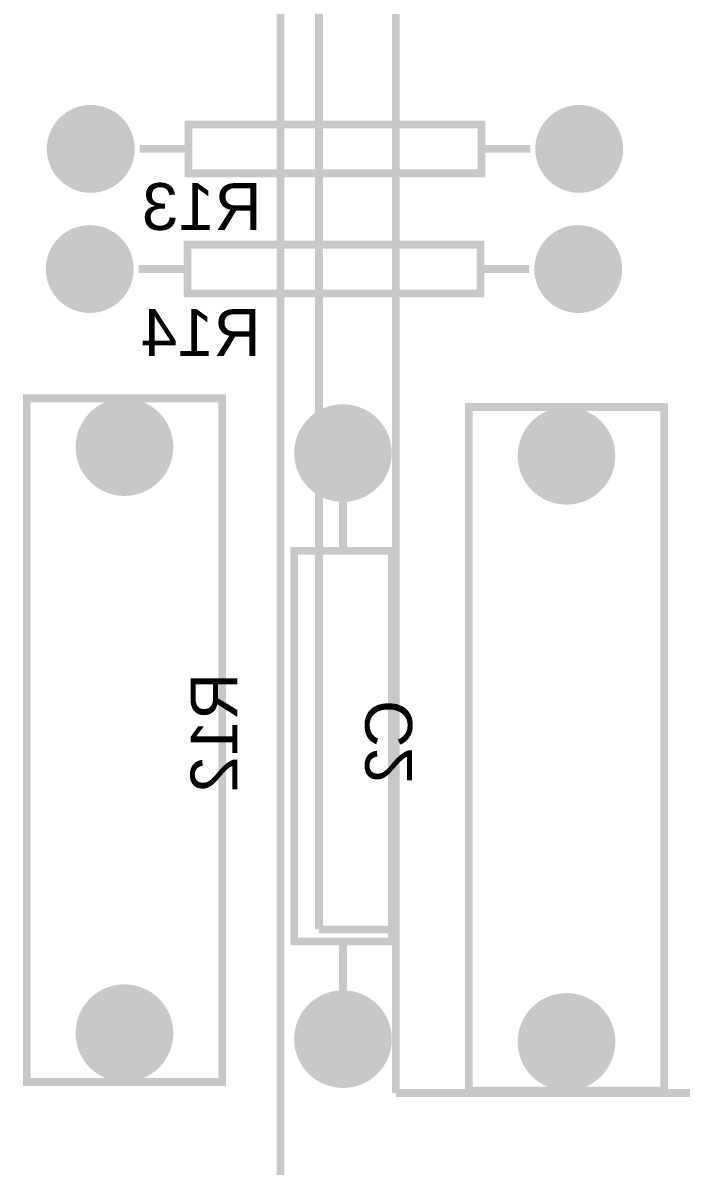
# Model space of a CAD drawing. Header units: inches. Extents: x 15 to 148, y 10 to 111.
# Drawn here: x 134.16 to 135.676, y 98.204 to 100.837 of the extents above; entities that cross this region are included whole.
import ezdxf

# ---------------------------------------------------------------- set-up
doc = ezdxf.new("R2010")
doc.units = ezdxf.units.IN
doc.header["$MEASUREMENT"] = 0
doc.layers.add('BLK_12AWG', color=7, linetype='Continuous')

# ---------------------------------------------------------------- blocks, each defined once
blk = doc.blocks.new('EPAD')
at = {"const_width": 0.5}
blk.add_lwpolyline([(-0.25, 0, 1), (0.25, 0, 1)], format="xyb", close=True, dxfattribs=at)
blk = doc.blocks.new('CEGHSD')
at = {"const_width": 0.008}
for points in [[(133.1481, 99.5533), (133.1481, 102.3092)], [(133.1481, 99.5533), (133.1481, 102.3092)], [(133.1481, 99.5533), (133.1481, 102.3092)], [(133.2662, 101.9844), (133.2662, 99.8781)], [(133.2662, 101.9844), (133.2662, 99.8781)], [(133.2662, 101.9844), (133.2662, 99.8781)], [(133.1875, 100.0455), (133.1875, 101.8171)], [(133.1875, 100.0455), (133.1875, 101.8171)], [(133.1875, 100.0455), (133.1875, 101.8171)], [(133.0539, 100.8196), (133.3539, 100.8196), (133.3539, 100.8696), (133.0539, 100.8696), (133.0539, 100.8196)], [(133.0539, 100.8196), (133.3539, 100.8196), (133.3539, 100.8696), (133.0539, 100.8696), (133.0539, 100.8196)], [(133.0539, 100.8196), (133.3539, 100.8196), (133.3539, 100.8696), (133.0539, 100.8696), (133.0539, 100.8196)], [(133.0539, 100.8446), (133.0039, 100.8446)], [(133.0539, 100.8446), (133.0039, 100.8446)], [(133.0539, 100.8446), (133.0039, 100.8446)], [(133.4039, 100.8446), (133.3539, 100.8446)], [(133.4039, 100.8446), (133.3539, 100.8446)], [(133.4039, 100.8446), (133.3539, 100.8446)], [(133.0529, 100.6966), (133.3529, 100.6966), (133.3529, 100.7466), (133.0529, 100.7466), (133.0529, 100.6966)], [(133.0529, 100.6966), (133.3529, 100.6966), (133.3529, 100.7466), (133.0529, 100.7466), (133.0529, 100.6966)], [(133.0529, 100.6966), (133.3529, 100.6966), (133.3529, 100.7466), (133.0529, 100.7466), (133.0529, 100.6966)], [(133.0029, 100.7216), (133.0529, 100.7216)], [(133.0029, 100.7216), (133.0529, 100.7216)], [(133.0029, 100.7216), (133.0529, 100.7216)], [(133.3529, 100.7216), (133.4029, 100.7216)], [(133.3529, 100.7216), (133.4029, 100.7216)], [(133.3529, 100.7216), (133.4029, 100.7216)], [(132.8884, 99.8893), (133.0884, 99.8893), (133.0884, 100.5893), (132.8884, 100.5893), (132.8884, 99.8893)], [(132.8884, 99.8893), (133.0884, 99.8893), (133.0884, 100.5893), (132.8884, 100.5893), (132.8884, 99.8893)], [(132.8884, 99.8893), (133.0884, 99.8893), (133.0884, 100.5893), (132.8884, 100.5893), (132.8884, 99.8893)], [(133.3409, 99.8804), (133.5409, 99.8804), (133.5409, 100.5804), (133.3409, 100.5804), (133.3409, 99.8804)], [(133.3409, 99.8804), (133.5409, 99.8804), (133.5409, 100.5804), (133.3409, 100.5804), (133.3409, 99.8804)], [(133.3409, 99.8804), (133.5409, 99.8804), (133.5409, 100.5804), (133.3409, 100.5804), (133.3409, 99.8804)], [(133.2121, 100.4332), (133.2121, 100.4832)], [(133.2121, 100.4332), (133.2121, 100.4832)], [(133.2121, 100.4332), (133.2121, 100.4832)], [(133.1621, 100.0332), (133.2621, 100.0332), (133.2621, 100.4332), (133.1621, 100.4332), (133.1621, 100.0332)], [(133.1621, 100.0332), (133.2621, 100.0332), (133.2621, 100.4332), (133.1621, 100.4332), (133.1621, 100.0332)], [(133.1621, 100.0332), (133.2621, 100.0332), (133.2621, 100.4332), (133.1621, 100.4332), (133.1621, 100.0332)], [(133.2662, 100.0455), (133.1875, 100.0455)], [(133.2662, 100.0455), (133.1875, 100.0455)], [(133.2662, 100.0455), (133.1875, 100.0455)], [(133.2121, 99.9832), (133.2121, 100.0332)], [(133.2121, 99.9832), (133.2121, 100.0332)], [(133.2121, 99.9832), (133.2121, 100.0332)], [(136.6914, 99.8781), (133.2662, 99.8781)], [(136.6914, 99.8781), (133.2662, 99.8781)], [(136.6914, 99.8781), (133.2662, 99.8781)]]:
    blk.add_lwpolyline(points, dxfattribs=at)
for p, xscale, yscale in [((132.9539, 100.8446), 0.09, 0.09), ((133.4539, 100.8446), 0.09, 0.09), ((132.9529, 100.7216), 0.09, 0.09), ((133.4529, 100.7216), 0.09, 0.09), ((132.9884, 100.5393), 0.1, 0.1), ((133.2121, 100.5332), 0.1, 0.1), ((133.4409, 100.5304), 0.1, 0.1), ((132.9884, 99.9393), 0.1, 0.1), ((133.2121, 99.9332), 0.1, 0.1), ((133.4409, 99.9304), 0.1, 0.1)]:
    blk.add_blockref('EPAD', p, dxfattribs=dict(xscale=xscale, yscale=yscale))
at = {"text_generation_flag": 2, "width": 1.041667}
for s, p in [('R13', (133.1289, 100.7616)), ('R13', (133.1289, 100.7616)), ('R13', (133.1289, 100.7616)), ('R14', (133.1279, 100.6326)), ('R14', (133.1279, 100.6326)), ('R14', (133.1279, 100.6326))]:
    blk.add_text(s, height=0.048, dxfattribs=at).set_placement(p)
for s, p in [('R12', (133.1041, 100.3082)), ('R12', (133.1041, 100.3082)), ('R12', (133.1041, 100.3082)), ('C2', (133.2829, 100.2804)), ('C2', (133.2829, 100.2804)), ('C2', (133.2829, 100.2804))]:
    blk.add_text(s, height=0.048, rotation=90, dxfattribs=at).set_placement(p)

msp = doc.modelspace()

# ---------------------------------------------------------------- block references
at = {"layer": 'BLK_12AWG', "xscale": 2.25, "yscale": 2.25, "zscale": 2.25}
msp.add_blockref('CEGHSD', (-164.8303, -126.3532), dxfattribs=at)

doc.saveas('drawing.dxf')
